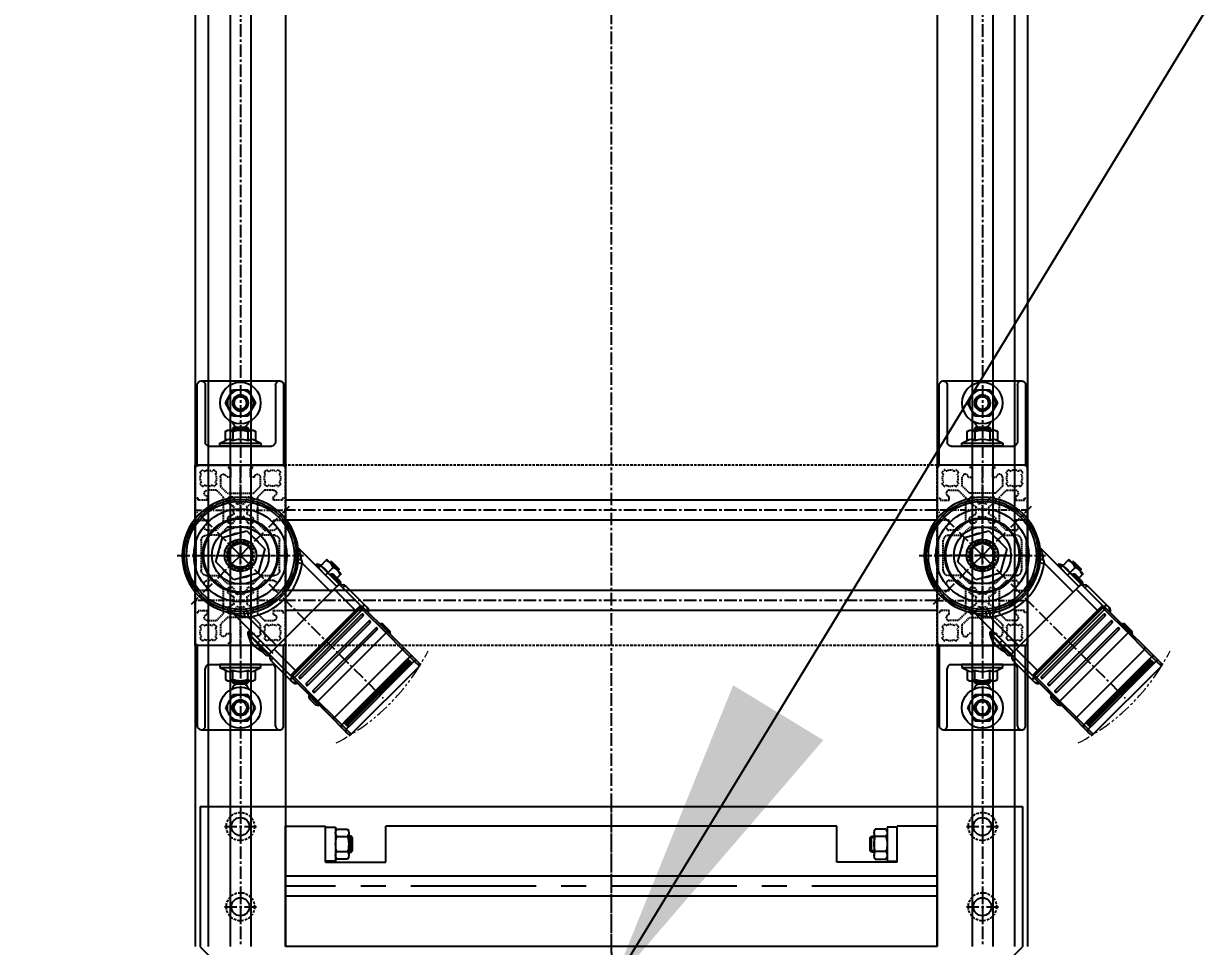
# Model space of a CAD drawing. Header units: inches. Extents: x 0 to 77285, y -118 to 40065.
# Drawn here: x 17106 to 17692, y 23933 to 24393 of the extents above; entities that cross this region are included whole.
import ezdxf

# ---------------------------------------------------------------- set-up
doc = ezdxf.new("R2010")
doc.units = ezdxf.units.IN
doc.header["$LTSCALE"] = 5
doc.header["$MEASUREMENT"] = 0
for name, pattern in [('CENTER', [2, 1.25, -0.25, 0.25, -0.25]), ('CENTERX2', [4, 2.5, -0.5, 0.5, -0.5]), ('HIDDEN', [0.375, 0.25, -0.125]), ('PHANTOM', [2.5, 1.25, -0.25, 0.25, -0.25, 0.25, -0.25])]:
    doc.linetypes.add(name, pattern=pattern)
for name, color, linetype in [('11', 1, 'CENTER'), ('22', 2, 'HIDDEN'), ('44', 4, 'Continuous'), ('77', 40, 'HIDDEN'), ('99', 181, 'Continuous'), ('A', 8, 'Continuous'), ('B', 123, 'Continuous'), ('G', 231, 'Continuous'), ('T', 3, 'Continuous'), ('Y', 60, 'Continuous')]:
    doc.layers.add(name, color=color, linetype=linetype)
doc.layers.add('33', color=3, linetype='PHANTOM', lineweight=9)
doc.styles.add('SCI', font='')
doc.styles.get('SCI').set_extended_font_data('Gulim')
doc.dimstyles.new('SCH', dxfattribs={"dimtxt": 2.5, "dimasz": 2, "dimexe": 1.25, "dimexo": 0.625, "dimtad": 1, "dimdec": 8, "dimtxsty": 'SCI', "dimcen": 2.5, "dimclrd": 4, "dimclre": 4, "dimclrt": 7, "dimadec": 8, "dimazin": 2, "dimtfac": 1, "dimtdec": 8, "dimtmove": 0, "dimatfit": 3, "dimfxl": 1, "dimarcsym": 0})

# ---------------------------------------------------------------- blocks, each defined once
blk = doc.blocks.new('A$C47db6cef')
at = {"ltscale": 0.506191}
for p, q in [((0, 43), (0, 28.5)), ((16.5, 45), (2, 45)), ((3.05, 40.53), (2.33, 41.26)), ((3.74, 42.67), (4.47, 41.95)), ((8.53, 41.95), (9.26, 42.67)), ((10.67, 41.26), (9.95, 40.53)), ((16.5, 43.5), (16.5, 45)), ((28.5, 45), (16.5, 45)), ((17.5, 43.5), (16.5, 43.5)), ((17.5, 39), (17.5, 43.5)), ((27.5, 43.5), (27.5, 39)), ((28.5, 43.5), (27.5, 43.5)), ((28.5, 45), (28.5, 43.5)), ((36.5, 45), (28.5, 45)), ((37, 44.5), (36.5, 45)), ((44.7, 44.5), (37, 44.5)), ((37.5, 42), (52.5, 42)), ((45, 44.2), (44.7, 44.5)), ((45.3, 44.5), (45, 44.2)), ((53, 44.5), (45.3, 44.5)), ((53.5, 45), (53, 44.5)), ((61.5, 45), (53.5, 45)), ((61.5, 43.5), (61.5, 45)), ((73.5, 45), (61.5, 45)), ((62.5, 43.5), (61.5, 43.5)), ((62.5, 39), (62.5, 43.5)), ((72.5, 43.5), (72.5, 39)), ((73.5, 43.5), (72.5, 43.5)), ((73.5, 45), (73.5, 43.5)), ((88, 45), (73.5, 45)), ((80.05, 40.53), (79.33, 41.26)), ((80.74, 42.67), (81.47, 41.95)), ((85.53, 41.95), (86.26, 42.67)), ((87.67, 41.26), (86.95, 40.53)), ((90, 28.5), (90, 43)), ((2.33, 35.74), (3.05, 36.47)), ((9.95, 36.47), (10.67, 35.74)), ((12.5, 34.5), (12.5, 39)), ((15.5, 39), (17.5, 39)), ((27.5, 39), (29.5, 39)), ((32.5, 39), (32.5, 34.5)), ((35, 33), (35, 39.5)), ((55, 39.5), (55, 33)), ((57.5, 34.5), (57.5, 39)), ((60.5, 39), (62.5, 39)), ((72.5, 39), (74.5, 39)), ((77.5, 39), (77.5, 34.5)), ((79.33, 35.74), (80.05, 36.47)), ((86.95, 36.47), (87.67, 35.74)), ((4.47, 35.05), (3.74, 34.33)), ((6, 32.5), (10.5, 32.5)), ((6, 27.5), (6, 29.5)), ((9.26, 34.33), (8.53, 35.05)), ((10.5, 32.5), (14, 29)), ((16, 31), (12.5, 34.5)), ((22.2, 31), (16, 31)), ((22.5, 30.7), (22.2, 31)), ((22.8, 31), (22.5, 30.7)), ((29, 31), (22.8, 31)), ((32.5, 34.5), (29, 31)), ((31, 29), (35, 33)), ((55, 33), (59, 29)), ((61, 31), (57.5, 34.5)), ((67.2, 31), (61, 31)), ((67.5, 30.7), (67.2, 31)), ((67.8, 31), (67.5, 30.7)), ((74, 31), (67.8, 31)), ((77.5, 34.5), (74, 31)), ((76, 29), (79.5, 32.5)), ((79.5, 32.5), (84, 32.5)), ((81.47, 35.05), (80.74, 34.33)), ((84, 29.5), (84, 27.5)), ((86.26, 34.33), (85.53, 35.05)), ((0, 28.5), (1.5, 28.5)), ((0, 28.5), (0, 16.5)), ((1.5, 28.5), (1.5, 27.5)), ((1.5, 27.5), (6, 27.5)), ((14, 29), (14, 22.8)), ((16, 26.25), (16, 28)), ((19.47, 24.25), (16, 26.25)), ((17, 29), (18.75, 29)), ((18.75, 29), (20.75, 25.53)), ((24.25, 25.53), (26.25, 29)), ((29, 26.25), (25.53, 24.25)), ((26.25, 29), (28, 29)), ((29, 28), (29, 26.25)), ((31, 16), (31, 29)), ((59, 29), (59, 16)), ((61, 26.25), (61, 28)), ((64.47, 24.25), (61, 26.25)), ((62, 29), (63.75, 29)), ((63.75, 29), (65.75, 25.53)), ((69.25, 25.53), (71.25, 29)), ((74, 26.25), (70.53, 24.25)), ((71.25, 29), (73, 29)), ((74, 28), (74, 26.25)), ((76, 22.8), (76, 29)), ((84, 27.5), (88.5, 27.5)), ((88.5, 28.5), (90, 28.5)), ((88.5, 27.5), (88.5, 28.5)), ((90, 16.5), (90, 28.5)), ((14, 22.8), (14.3, 22.5)), ((14.3, 22.5), (14, 22.2)), ((14, 22.2), (14, 16)), ((16, 18.75), (19.47, 20.75)), ((16, 17), (16, 18.75)), ((20.75, 19.47), (18.75, 16)), ((26.25, 16), (24.25, 19.47)), ((25.53, 20.75), (29, 18.75)), ((29, 18.75), (29, 17)), ((61, 18.75), (64.47, 20.75)), ((61, 17), (61, 18.75)), ((65.75, 19.47), (63.75, 16)), ((71.25, 16), (69.25, 19.47)), ((70.53, 20.75), (74, 18.75)), ((74, 18.75), (74, 17)), ((75.7, 22.5), (76, 22.8)), ((76, 22.2), (75.7, 22.5)), ((76, 16), (76, 22.2)), ((0, 16.5), (0, 2)), ((1.5, 16.5), (0, 16.5)), ((1.5, 17.5), (1.5, 16.5)), ((6, 17.5), (1.5, 17.5)), ((6, 15.5), (6, 17.5)), ((10.5, 12.5), (6, 12.5)), ((14, 16), (10.5, 12.5)), ((12.5, 10.5), (16, 14)), ((16, 14), (22.2, 14)), ((18.75, 16), (17, 16)), ((22.2, 14), (22.5, 14.3)), ((22.5, 14.3), (22.8, 14)), ((22.8, 14), (29, 14)), ((28, 16), (26.25, 16)), ((29, 14), (32.5, 10.5)), ((35, 12), (31, 16)), ((35, 5.5), (35, 12)), ((59, 16), (55, 12)), ((55, 12), (55, 5.5)), ((57.5, 10.5), (61, 14)), ((61, 14), (67.2, 14)), ((63.75, 16), (62, 16)), ((67.2, 14), (67.5, 14.3)), ((67.5, 14.3), (67.8, 14)), ((67.8, 14), (74, 14)), ((73, 16), (71.25, 16)), ((74, 14), (77.5, 10.5)), ((79.5, 12.5), (76, 16)), ((84, 12.5), (79.5, 12.5)), ((84, 17.5), (84, 15.5)), ((88.5, 17.5), (84, 17.5)), ((88.5, 16.5), (88.5, 17.5)), ((90, 16.5), (88.5, 16.5)), ((90, 2), (90, 16.5)), ((3.05, 8.53), (2.33, 9.26)), ((3.74, 10.67), (4.47, 9.95)), ((8.53, 9.95), (9.26, 10.67)), ((10.67, 9.26), (9.95, 8.53)), ((12.5, 6), (12.5, 10.5)), ((17.5, 6), (15.5, 6)), ((17.5, 1.5), (17.5, 6)), ((27.5, 6), (27.5, 1.5)), ((29.5, 6), (27.5, 6)), ((32.5, 10.5), (32.5, 6)), ((57.5, 6), (57.5, 10.5)), ((62.5, 6), (60.5, 6)), ((62.5, 1.5), (62.5, 6)), ((72.5, 6), (72.5, 1.5)), ((74.5, 6), (72.5, 6)), ((77.5, 10.5), (77.5, 6)), ((80.05, 8.53), (79.33, 9.26)), ((80.74, 10.67), (81.47, 9.95)), ((85.53, 9.95), (86.26, 10.67)), ((87.67, 9.26), (86.95, 8.53)), ((2, 0), (16.5, 0)), ((2.33, 3.74), (3.05, 4.47)), ((4.47, 3.05), (3.74, 2.33)), ((9.26, 2.33), (8.53, 3.05)), ((9.95, 4.47), (10.67, 3.74)), ((16.5, 1.5), (17.5, 1.5)), ((16.5, 0), (16.5, 1.5)), ((16.5, 0), (28.5, 0)), ((27.5, 1.5), (28.5, 1.5)), ((28.5, 1.5), (28.5, 0)), ((28.5, 0), (35.55, 0)), ((35.55, 0), (36.05, 0.5)), ((36.05, 0.5), (44.7, 0.5)), ((52.5, 3), (37.5, 3)), ((44.7, 0.5), (45, 0.8)), ((45, 0.8), (45.3, 0.5)), ((45.3, 0.5), (53.95, 0.5)), ((53.95, 0.5), (54.45, 0)), ((61.5, 1.5), (62.5, 1.5)), ((61.5, 0), (61.5, 1.5)), ((72.5, 1.5), (73.5, 1.5)), ((73.5, 1.5), (73.5, 0)), ((79.33, 3.74), (80.05, 4.47)), ((81.47, 3.05), (80.74, 2.33)), ((86.26, 2.33), (85.53, 3.05)), ((86.95, 4.47), (87.67, 3.74))]:
    blk.add_line(p, q, dxfattribs=at)
for p, q in [((54.45, 0), (61.5, 0)), ((61.5, 0), (73.5, 0)), ((73.5, 0), (88, 0))]:
    blk.add_line(p, q)
for centre, radius, start, end in [((2, 43), 2, 90, 180), ((6.5, 38.5), 5, 123.46304, 146.53696), ((6.5, 38.5), 4, 59.47751, 120.52249), ((6.5, 38.5), 5, 33.46304, 56.53696), ((37.5, 39.5), 2.5, 90, 180), ((52.5, 39.5), 2.5, 0, 90), ((83.5, 38.5), 5, 123.46304, 146.53696), ((83.5, 38.5), 4, 59.47751, 120.52249), ((83.5, 38.5), 5, 33.46304, 56.53696), ((88, 43), 2, 0, 90), ((6.5, 38.5), 5, 213.46304, 236.53696), ((6.5, 38.5), 4, 149.47751, 210.52249), ((6.5, 38.5), 5, 303.46304, 326.53696), ((6.5, 38.5), 4, 329.47751, 30.52249), ((14, 39), 1.5, 0, 180), ((31, 39), 1.5, 0, 180), ((59, 39), 1.5, 0, 180), ((76, 39), 1.5, 0, 180), ((83.5, 38.5), 5, 213.46304, 236.53696), ((83.5, 38.5), 4, 149.47751, 210.52249), ((83.5, 38.5), 5, 303.46304, 326.53696), ((83.5, 38.5), 4, 329.47751, 30.52249), ((6.5, 38.5), 4, 239.47751, 300.52249), ((6, 31), 1.5, 90, 270), ((83.5, 38.5), 4, 239.47751, 300.52249), ((84, 31), 1.5, 270, 90), ((17, 28), 1, 90, 180), ((22.5, 22.5), 3.5, 150, 210), ((22.5, 22.5), 3.5, 60, 120), ((22.5, 22.5), 3.5, 330, 30), ((28, 28), 1, 0, 90), ((62, 28), 1, 90, 180), ((67.5, 22.5), 3.5, 150, 210), ((67.5, 22.5), 3.5, 60, 120), ((67.5, 22.5), 3.5, 330, 30), ((73, 28), 1, 0, 90), ((22.5, 22.5), 3.5, 240, 300), ((67.5, 22.5), 3.5, 240, 300), ((6, 14), 1.5, 90, 270), ((17, 17), 1, 180, 270), ((28, 17), 1, 270, 0), ((62, 17), 1, 180, 270), ((73, 17), 1, 270, 0), ((84, 14), 1.5, 270, 90), ((6.5, 6.5), 5, 123.46304, 146.53696), ((6.5, 6.5), 4, 149.47751, 210.52249), ((6.5, 6.5), 4, 59.47751, 120.52249), ((6.5, 6.5), 5, 33.46304, 56.53696), ((6.5, 6.5), 4, 329.47751, 30.52249), ((14, 6), 1.5, 180, 0), ((31, 6), 1.5, 180, 0), ((59, 6), 1.5, 180, 0), ((76, 6), 1.5, 180, 0), ((83.5, 6.5), 5, 123.46304, 146.53696), ((83.5, 6.5), 4, 149.47751, 210.52249), ((83.5, 6.5), 4, 59.47751, 120.52249), ((83.5, 6.5), 5, 33.46304, 56.53696), ((83.5, 6.5), 4, 329.47751, 30.52249), ((2, 2), 2, 180, 270), ((6.5, 6.5), 5, 213.46304, 236.53696), ((6.5, 6.5), 4, 239.47751, 300.52249), ((6.5, 6.5), 5, 303.46304, 326.53696), ((37.5, 5.5), 2.5, 180, 270), ((52.5, 5.5), 2.5, 270, 0), ((83.5, 6.5), 5, 213.46304, 236.53696), ((83.5, 6.5), 4, 239.47751, 300.52249), ((83.5, 6.5), 5, 303.46304, 326.53696), ((88, 2), 2, 270, 0)]:
    blk.add_arc(centre, radius, start, end, dxfattribs=at)
at = {"layer": '11', "ltscale": 0.506191}
for p, q in [((22.5, 45), (22.5, 0)), ((67.5, 0), (67.5, 45)), ((90, 22.5), (0, 22.5))]:
    blk.add_line(p, q, dxfattribs=at)
at = {"layer": '11'}
blk.add_line((45, 45), (45, 0), dxfattribs=at)
at = {"layer": 'A', "ltscale": 0.506191}
for p, q in [((0, 45), (0, 43)), ((2, 45), (0, 45)), ((53.5, 45), (36.5, 45)), ((90, 45), (88, 45)), ((90, 43), (90, 45)), ((0, 2), (0, 0)), ((0, 0), (2, 0)), ((35.55, 0), (54.45, 0)), ((90, 0), (90, 2))]:
    blk.add_line(p, q, dxfattribs=at)
at = {"layer": 'A'}
blk.add_line((88, 0), (90, 0), dxfattribs=at)
blk = doc.blocks.new('A$C632A6005')
for p, q in [((-21.5, 0), (-21.5, -40)), ((21.5, 0), (-21.5, 0)), ((21.5, -40.1), (21.5, 0)), ((-17.5, -40), (-17.5, -11.5)), ((-15.5, -9.5), (15.5, -9.5)), ((10.25, -9.5), (-10.25, -9.5)), ((-10.25, -9.5), (-10.25, -11)), ((-10.25, -11), (10.25, -11)), ((-10.25, -11), (-7.51, -12.3)), ((7.51, -12.3), (10.25, -11)), ((10.25, -11), (10.25, -9.5)), ((17.5, -40), (17.5, -11.5)), ((-7.51, -12.3), (-7.51, -16.89)), ((-7.51, -16.89), (-6.44, -17.5)), ((-6.44, -17.5), (6.45, -17.5)), ((-4, -18.2), (-4, -17.5)), ((-3.75, -16.86), (-3.75, -12.3)), ((3.76, -16.86), (3.76, -12.3)), ((4, -18.2), (4, -17.5)), ((6.45, -17.5), (7.51, -16.89)), ((7.51, -16.89), (7.51, -12.3)), ((-4, -18.2), (4, -18.2)), ((-3.2, -19), (-4, -18.2)), ((-3.2, -19), (3.2, -19)), ((3.2, -19), (4, -18.2)), ((-3.75, -24.5), (-7.5, -31)), ((3.75, -24.5), (-3.75, -24.5)), ((7.51, -31), (3.75, -24.5)), ((-7.5, -31), (-3.75, -37.5)), ((3.75, -37.5), (7.51, -31)), ((-3.75, -37.5), (3.75, -37.5)), ((-19.5, -42), (19.6, -42))]:
    blk.add_line(p, q)
for radius in [10.25, 6.5, 4, 3.2]:
    blk.add_circle((0, -31), radius)
for centre, radius, start, end in [((-15.5, -11.5), 2, 89.99999, 180.00003), ((15.5, -11.5), 2, 0.00001, 89.99999), ((-5.63, -9.89), 3.06, 232.12112, 307.87888), ((-5.63, -14.44), 3.06, 232.12112, 307.87888), ((0, -1.68), 11.26, 250.52878, 289.47122), ((0, -6.24), 11.26, 250.52878, 289.47122), ((5.63, -9.89), 3.06, 232.12112, 307.87888), ((5.63, -14.44), 3.06, 232.12112, 307.87888), ((0, -22.5), 4.1, 121.38856, 166.72724), ((0, -22.5), 4.1, 13.27276, 58.61144), ((-19.5, -40), 2, 180.00003, 270.00001), ((-19.5, -40), 2, 270.00001, 0.00002), ((19.5, -40), 2, 180.00003, 270.00001), ((19.6, -40.1), 1.9, 270.00001, 0.00002)]:
    blk.add_arc(centre, radius, start, end)
blk = doc.blocks.new('A$Cf526916b')
for p, q in [((-22.5, -90), (-22.5, 0)), ((-22.5, -90), (-22.5, 0)), ((347.5, 0), (22.5, 0)), ((22.5, 0), (22.5, -90)), ((347.5, 0), (347.5, -90)), ((392.5, -90), (392.5, 0)), ((347.5, -90), (22.5, -90))]:
    blk.add_line(p, q)
at = {"layer": '11'}
for p, q in [((347.5, -22.5), (22.5, -22.5)), ((-31.5, -45), (31.5, -45)), ((338.5, -45), (401.5, -45)), ((347.5, -67.5), (22.5, -67.5))]:
    blk.add_line(p, q, dxfattribs=at)
at = {"layer": '22'}
for centre in [(0, -45), (370, -45)]:
    blk.add_circle(centre, 6.92, dxfattribs=at)
at = {"layer": '44'}
for centre in [(0, -45), (370, -45)]:
    blk.add_circle(centre, 29, dxfattribs=at)
at = {"layer": 'A'}
for p, q in [((347.5, -17.5), (22.5, -17.5)), ((347.5, -27.5), (22.5, -27.5)), ((347.5, -62.5), (22.5, -62.5)), ((347.5, -72.5), (22.5, -72.5))]:
    blk.add_line(p, q, dxfattribs=at)
at = {"layer": 'T'}
for centre in [(0, -45), (370, -45)]:
    blk.add_arc(centre, 8, 195, 105, dxfattribs=at)
at = {"rotation": 90}
blk.add_blockref('A$C47db6cef', (22.5, -90), dxfattribs=at)
at = {"xscale": -1, "rotation": 270}
blk.add_blockref('A$C47db6cef', (347.5, -90), dxfattribs=at)
at = {"layer": '44', "xscale": -1, "rotation": 180}
for p in [(0, 0), (370, 0)]:
    blk.add_blockref('A$C632A6005', p, dxfattribs=at)
at = {"layer": '44'}
for p in [(0, -90), (370, -90)]:
    blk.add_blockref('A$C632A6005', p, dxfattribs=at)
blk = doc.blocks.new('A$Ccec5035d')
for p, q in [((0, 0), (0, -60)), ((325, 0), (0, 0)), ((325, 0), (325, -60)), ((20, -42), (20, -60)), ((20, -42), (50, -42)), ((20, -42), (20, -60)), ((20, -42.5), (20, -59.5)), ((25, -42.5), (20, -42.5)), ((25, -42.5), (20, -42.5)), ((25, -59.5), (25, -42.5)), ((25, -59.5), (25, -42.5)), ((25, -56.63), (25, -45.37)), ((25, -56.63), (25, -45.37)), ((30.92, -43.49), (25.58, -43.49)), ((30.92, -43.49), (25.58, -43.49)), ((31.5, -56.63), (31.5, -45.37)), ((31.5, -56.63), (31.5, -45.37)), ((50, -42), (50, -60)), ((275, -42), (275, -60)), ((305, -42), (275, -42)), ((293.5, -56.63), (293.5, -45.37)), ((293.5, -56.63), (293.5, -45.37)), ((294.08, -43.49), (299.42, -43.49)), ((294.08, -43.49), (299.42, -43.49)), ((300, -59.5), (300, -42.5)), ((300, -42.5), (305, -42.5)), ((300, -59.5), (300, -42.5)), ((300, -42.5), (305, -42.5)), ((300, -56.63), (300, -45.37)), ((300, -56.63), (300, -45.37)), ((305, -42), (305, -60)), ((305, -42), (305, -60)), ((305, -42.5), (305, -59.5)), ((25.58, -47.25), (30.92, -47.25)), ((25.58, -47.25), (30.92, -47.25)), ((31.5, -47), (32.72, -47)), ((31.5, -47), (32.72, -47)), ((31.5, -47.68), (33.4, -47.68)), ((31.5, -47.68), (33.4, -47.68)), ((32.72, -47), (32.72, -55)), ((32.72, -47), (33.4, -47.68)), ((32.72, -47), (32.72, -55)), ((32.72, -47), (33.4, -47.68)), ((33.4, -47.68), (33.4, -54.32)), ((33.4, -47.68), (33.4, -54.32)), ((292.28, -47), (291.6, -47.68)), ((292.28, -47), (291.6, -47.68)), ((291.6, -47.68), (291.6, -54.32)), ((293.5, -47.68), (291.6, -47.68)), ((291.6, -47.68), (291.6, -54.32)), ((293.5, -47.68), (291.6, -47.68)), ((292.28, -47), (292.28, -55)), ((293.5, -47), (292.28, -47)), ((292.28, -47), (292.28, -55)), ((293.5, -47), (292.28, -47)), ((299.42, -47.25), (294.08, -47.25)), ((299.42, -47.25), (294.08, -47.25)), ((25.58, -54.75), (30.92, -54.75)), ((25.58, -54.75), (30.92, -54.75)), ((25.58, -58.51), (30.92, -58.51)), ((25.58, -58.51), (30.92, -58.51)), ((31.5, -54.32), (33.4, -54.32)), ((31.5, -54.32), (33.4, -54.32)), ((32.72, -55), (31.5, -55)), ((32.72, -55), (31.5, -55)), ((33.4, -54.32), (32.72, -55)), ((33.4, -54.32), (32.72, -55)), ((291.6, -54.32), (292.28, -55)), ((293.5, -54.32), (291.6, -54.32)), ((291.6, -54.32), (292.28, -55)), ((293.5, -54.32), (291.6, -54.32)), ((292.28, -55), (293.5, -55)), ((292.28, -55), (293.5, -55)), ((299.42, -54.75), (294.08, -54.75)), ((299.42, -54.75), (294.08, -54.75)), ((299.42, -58.51), (294.08, -58.51)), ((299.42, -58.51), (294.08, -58.51)), ((0, -60), (20, -60)), ((20, -59.5), (25, -59.5)), ((20, -59.5), (25, -59.5)), ((275, -60), (50, -60)), ((305, -59.5), (300, -59.5)), ((305, -59.5), (300, -59.5)), ((325, -60), (305, -60))]:
    blk.add_line(p, q)
at = {"color": 252}
for p, q in [((325, -25), (0, -25)), ((325, -35), (0, -35))]:
    blk.add_line(p, q, dxfattribs=at)
for centre, radius, start, end in [((28.32, -45.37), 3.32, 145.61575, 214.38425), ((28.32, -45.37), 3.32, 145.61575, 214.38425), ((28.18, -45.37), 3.32, 325.61575, 34.38425), ((28.18, -45.37), 3.32, 325.61575, 34.38425), ((296.82, -45.37), 3.32, 145.61575, 214.38425), ((296.82, -45.37), 3.32, 145.61575, 214.38425), ((296.68, -45.37), 3.32, 325.61575, 34.38425), ((296.68, -45.37), 3.32, 325.61575, 34.38425), ((37.42, -51), 12.42, 162.41205, 197.58795), ((37.42, -51), 12.42, 162.41205, 197.58795), ((19.08, -51), 12.42, 342.41205, 17.58795), ((19.08, -51), 12.42, 342.41205, 17.58795), ((305.92, -51), 12.42, 162.41205, 197.58795), ((305.92, -51), 12.42, 162.41205, 197.58795), ((287.58, -51), 12.42, 342.41205, 17.58795), ((287.58, -51), 12.42, 342.41205, 17.58795), ((28.32, -56.63), 3.32, 145.61575, 214.38425), ((28.32, -56.63), 3.32, 145.61575, 214.38425), ((28.18, -56.63), 3.32, 325.61575, 34.38425), ((28.18, -56.63), 3.32, 325.61575, 34.38425), ((296.82, -56.63), 3.32, 145.61575, 214.38425), ((296.82, -56.63), 3.32, 145.61575, 214.38425), ((296.68, -56.63), 3.32, 325.61575, 34.38425), ((296.68, -56.63), 3.32, 325.61575, 34.38425)]:
    blk.add_arc(centre, radius, start, end)
at = {"layer": '11', "linetype": 'CENTERX2', "ltscale": 5}
blk.add_line((325, -30), (0, -30), dxfattribs=at)
blk = doc.blocks.new('A$C55B21E72')
for p, q in [((34.5, 30), (34, 29.5)), ((40, 29.5), (34, 29.5)), ((34, 29), (34, 29.5)), ((34.5, 30), (39.5, 30)), ((39.5, 30), (40, 29.5)), ((40, 29), (40, 29.5)), ((30, 23.81), (32, 23.81)), ((30, 23.81), (30, 23.3)), ((32, 25), (30.17, 24.08)), ((30.17, 24.08), (32, 24.08)), ((34.5, 29), (32, 29)), ((32, 29), (32, 28.36)), ((32, 24.7), (32, 28.36)), ((32, 23.1), (32, 24.7)), ((37, 24.7), (32, 24.7)), ((39.5, 29), (34.5, 29)), ((37, 24.7), (37, 28.36)), ((37, 23.1), (37, 24.7)), ((37, 24.7), (45, 24.7)), ((38.5, 25.27), (45.5, 25.27)), ((38.5, 25.27), (38.5, 24.7)), ((39.21, 25.85), (41.98, 25.85)), ((42, 29), (39.5, 29)), ((44.23, 26.02), (39.77, 26.02)), ((41.98, 25.85), (44.79, 25.85)), ((42, 29), (42, 28.36)), ((42, 26.02), (42, 28.36)), ((44.2, 24.7), (60.46, 24.7)), ((45, 23.1), (45, 24.7)), ((45, 24.7), (46.2, 24.7)), ((45, 24.32), (45, 21.1)), ((45.5, 25.27), (45.5, 24.7)), ((48.26, 26.3), (47.76, 26.3)), ((48.26, 26.3), (61.73, 26.3)), ((60, 21.1), (60, 24.46)), ((60.46, 24.7), (60.84, 24.7)), ((60.57, 24), (60.55, 24)), ((60.55, -24), (60.55, 24)), ((60.57, -24), (60.57, 24)), ((60.57, 24), (60.92, 24)), ((60.92, -24), (60.92, 24)), ((62.08, 24), (60.92, 24)), ((61.91, 25), (61.55, 25)), ((62.93, 26.3), (61.73, 26.3)), ((78.39, 25), (61.91, 25)), ((62.08, 24), (62.08, -24)), ((62.08, 24), (78.72, 24)), ((62.93, 26.3), (63.37, 26.3)), ((63.47, 26.3), (63.37, 26.3)), ((73.5, 25.27), (80.5, 25.27)), ((73.5, 25.27), (73.5, 25)), ((74.21, 25.85), (76.98, 25.85)), ((79.23, 26.02), (74.77, 26.02)), ((76.98, 25.85), (79.79, 25.85)), ((89.85, 25), (78.39, 25)), ((78.72, -24), (78.72, 24)), ((78.72, 24), (90.32, 24)), ((80.5, 25.27), (80.5, 25)), ((96.4, 25), (89.85, 25)), ((90.32, -24), (90.32, 24)), ((90.32, 24), (95.57, 24)), ((95.57, 24), (98.55, 24)), ((95.57, 22.3), (95.57, 24)), ((99.38, 25), (96.4, 25)), ((98.55, 22.34), (98.55, 24)), ((102.21, 24), (98.55, 24)), ((99.38, 25), (101.21, 25)), ((102.21, -24), (102.21, 24)), ((44.75, 23), (17.75, 23)), ((22.12, 17.16), (24.49, 19)), ((23.12, 19.96), (24.5, 19.01)), ((24.49, 19), (45, 19)), ((30, 23.3), (32, 23.3)), ((32, 23.1), (37, 23.1)), ((36, 23), (36, 23.1)), ((45, 23.1), (37, 23.1)), ((39.5, 23.1), (39.5, 23)), ((44.5, 23.1), (44.5, 23)), ((45, 21.1), (45, -21.1)), ((60, 21.1), (45, 21.1)), ((45, 19), (45, -19)), ((60, 21.1), (60, -21.1)), ((60, 20.5), (60.55, 20.5)), ((60.55, 23.1), (60.46, 23.1)), ((63.56, -22), (63.56, 22)), ((64.55, 22), (63.56, 22)), ((64.55, -22), (64.55, 22)), ((68.48, -22), (68.48, 22)), ((69.47, 22), (68.48, 22)), ((69.47, -22), (69.47, 22)), ((73.4, -22), (73.4, 22)), ((74.39, 22), (73.4, 22)), ((74.39, -22), (74.39, 22)), ((95.43, -22), (95.43, 22)), ((95.43, 22), (95.63, 22)), ((95.63, 22), (95.63, -22)), ((96.4, 22), (95.63, 22)), ((96.4, 22), (96.4, -22)), ((96.53, -22), (96.53, 22)), ((96.53, 22), (96.74, 22)), ((96.74, 22), (96.74, -22)), ((97.51, 22), (96.74, 22)), ((97.51, 22), (97.51, -22)), ((97.64, -22), (97.64, 22.01)), ((97.64, 22.01), (97.85, 22.01)), ((98.62, 22.01), (97.85, 22.01)), ((97.85, -22), (97.85, 22.01)), ((98.33, 22.5), (98.32, 22.5)), ((98.33, 22.5), (98.34, 22.5)), ((98.62, 22.01), (98.62, -22)), ((-24.26, 14.04), (-24.23, 14.04)), ((60, 14.04), (60.55, 14.04)), ((-12.64, 0), (-6.32, 10.95)), ((-6.32, 10.95), (6.32, 10.95)), ((6.32, 10.95), (12.64, 0)), ((-6.32, -10.95), (-12.64, 0)), ((12.64, 0), (6.32, -10.95)), ((6.32, -10.95), (-6.32, -10.95)), ((-24.26, -14.04), (-24.23, -14.04)), ((22.12, -17.16), (24.49, -19)), ((60, -14.04), (60.55, -14.04)), ((17.75, -23), (44.75, -23)), ((23.12, -19.96), (24.5, -19.01)), ((45, -19), (24.49, -19)), ((32, -23.1), (32, -24.7)), ((32, -23.1), (37, -23.1)), ((36, -23), (36, -23.1)), ((37, -23.1), (37, -24.7)), ((45, -23.1), (37, -23.1)), ((39.5, -23), (39.5, -23.1)), ((44.5, -23), (44.5, -23.1)), ((45, -24.32), (45, -21.1)), ((60, -21.1), (45, -21.1)), ((45, -23.1), (45, -24.7)), ((46.2, -23.1), (45, -23.1)), ((60.55, -20.5), (60, -20.5)), ((60, -21.1), (60, -24.46)), ((60.55, -23.1), (60.46, -23.1)), ((63.56, -22), (64.55, -22)), ((68.48, -22), (69.47, -22)), ((73.4, -22), (74.39, -22)), ((95.63, -22), (95.43, -22)), ((95.57, -24), (95.57, -22.3)), ((95.63, -22), (96.4, -22)), ((96.74, -22), (96.53, -22)), ((96.74, -22), (97.51, -22)), ((97.85, -22), (97.64, -22)), ((97.85, -22), (98.62, -22)), ((98.55, -24), (98.55, -22.33)), ((32, -23.5), (29.7, -23.5)), ((29.7, -24.12), (29.7, -23.5)), ((32, -24.12), (29.7, -24.12)), ((38.5, -24.96), (30.15, -24.96)), ((37, -24.7), (32, -24.7)), ((37, -24.7), (45, -24.7)), ((38.5, -24.7), (38.5, -25.27)), ((38.5, -25.27), (45.5, -25.27)), ((39.78, -26.18), (44.22, -26.18)), ((40, -26.23), (44, -26.23)), ((44.2, -24.7), (60.46, -24.7)), ((45, -24.7), (46.2, -24.7)), ((45.5, -24.7), (45.5, -25.27)), ((48.26, -26.3), (47.76, -26.3)), ((48.26, -26.3), (61.73, -26.3)), ((60.46, -24.7), (60.84, -24.7)), ((60.55, -24), (60.57, -24)), ((60.92, -24), (60.57, -24)), ((60.92, -24), (62.08, -24)), ((61.55, -25), (61.91, -25)), ((62.93, -26.3), (61.73, -26.3)), ((61.91, -25), (78.39, -25)), ((78.72, -24), (62.08, -24)), ((62.93, -26.3), (63.37, -26.3)), ((63.47, -26.3), (63.37, -26.3)), ((73.5, -25), (73.5, -25.27)), ((73.5, -25.27), (80.5, -25.27)), ((74.78, -26.18), (79.22, -26.18)), ((75, -26.23), (79, -26.23)), ((78.39, -25), (89.85, -25)), ((90.32, -24), (78.72, -24)), ((80.5, -25), (80.5, -25.27)), ((89.85, -25), (96.4, -25)), ((95.57, -24), (90.32, -24)), ((98.55, -24), (95.57, -24)), ((96.4, -25), (99.38, -25)), ((98.55, -24), (102.21, -24)), ((101.21, -25), (99.38, -25))]:
    blk.add_line(p, q)
for radius in [28, 26.93, 23.19, 18.7, 18.3, 14.25, 7.94, 5.94]:
    blk.add_circle((0, 0), radius)
for centre, radius, start, end in [((30.3, 23.81), 0.3, 116.56505, 180), ((42, 21.7), 5, 123.9242, 134.427), ((39.77, 25.02), 1, 90, 123.9242), ((44.23, 25.02), 1, 56.0758, 90), ((42, 21.7), 5, 45.573, 56.0758), ((47.76, 24.7), 1.6, 90, 180), ((61.55, 24), 1, 90, 180), ((63.47, 24.7), 1.6, 10.80692, 90), ((77, 21.7), 5, 123.9242, 134.427), ((74.77, 25.02), 1, 90, 123.9242), ((79.23, 25.02), 1, 56.0758, 90), ((77, 21.7), 5, 45.573, 56.0758), ((101.21, 24), 1, 360, 90), ((12.43, 7.42), 16.46, 49.56375, 71.16674), ((0, 0), 31, 322.19623, 37.80377), ((30.3, 23.3), 0.3, 180, 270), ((64.05, 22), 0.5, 360, 90), ((68.97, 22), 0.5, 360, 90), ((73.89, 22), 0.5, 360, 90), ((95.85, 21.99), 0.421, 131.72356, 178.66351), ((97.87, 22.02), 0.747, 359.54074, 25.46645), ((4.5, 0), 32, 153.98563, 154.64151), ((-21.11, 12.5), 3.5, 140.65091, 153.98563), ((58.9, 14), 1.75, 19.46447, 51.06791), ((58.89, 14), 1.75, 18.04127, 50.47738), ((58.89, 14), 1.75, 309.52262, 341.95873), ((58.9, 14), 1.75, 308.93209, 340.53553), ((0, 0), 11.07, 141.45529, 158.54471), ((0, 0), 6.54, 90, 360), ((0, 0), 11.07, 81.45529, 98.54471), ((0, 0), 11.07, 21.45529, 38.54471), ((0, 0), 11.07, 201.45529, 218.54471), ((0, 0), 11.07, 321.45529, 338.54471), ((0, 0), 11.07, 261.45529, 278.54471), ((4.5, 0), 32, 205.35849, 206.01437), ((-21.11, -12.5), 3.5, 206.01437, 219.34909), ((58.9, -14), 1.75, 19.46447, 51.06791), ((58.89, -14), 1.75, 18.04127, 50.47738), ((58.89, -14), 1.75, 309.52262, 341.95873), ((58.9, -14), 1.75, 308.93209, 340.53553), ((12.43, -7.42), 16.46, 288.83326, 310.43625), ((30.2, -23.5), 0.5, 90, 180), ((64.05, -22), 0.5, 270, 360), ((68.97, -22), 0.5, 270, 360), ((73.89, -22), 0.5, 270, 360), ((95.85, -21.99), 0.421, 181.33649, 228.27644), ((97.85, -22), 0.77, 334.92629, 0.34513), ((30.7, -24.12), 1, 180, 236.782), ((37, -14.5), 12.5, 236.782, 290.20045), ((42, -21.7), 5, 225.573, 243.6122), ((40, -25.73), 0.5, 243.6122, 270), ((44, -25.73), 0.5, 270, 296.3878), ((42, -21.7), 5, 296.3878, 314.427), ((47.76, -24.7), 1.6, 180, 270), ((61.55, -24), 1, 180, 270), ((63.47, -24.7), 1.6, 270, 349.19308), ((77, -21.7), 5, 225.573, 243.6122), ((75, -25.73), 0.5, 243.6122, 270), ((79, -25.73), 0.5, 270, 296.3878), ((77, -21.7), 5, 296.3878, 314.427), ((101.21, -24), 1, 270, 360)]:
    blk.add_arc(centre, radius, start, end)
for centre, major_axis, ratio, start_param, end_param in [((39.77, 25.02), (0, 1), 1, 0, 0.592089), ((48.26, 24.7), (0, 1.6), 0.440575, 0, 1.570796), ((61.55, 24), (0, 1), 0.984109, 0, 1.570796), ((61.91, 24), (0, -1), 0.984109, 3.141593, 4.712389), ((61.73, 24.7), (0, 1.6), 0.440575, 0, 1.475123), ((61.91, 24), (0, 1), 0.177565, 4.712389, 6.283185), ((62.93, 24.7), (0, 1.6), 0.897716, 4.901005, 6.283185), ((63.37, 24.7), (0, -1.6), 0.897716, 1.759413, 3.141593), ((74.77, 25.02), (0, 1), 1, 0, 0.592089), ((78.39, 24), (0, 1), 0.336786, 4.712389, 6.283185), ((89.85, 24), (0, -1), 0.478825, 1.570796, 3.141593), ((96.4, 24), (0, -1), 0.832837, 3.141593, 4.712389), ((99.38, 24), (0, -1), 0.832837, 3.141593, 4.712389), ((64.05, 22), (0, -0.5), 0.984109, 3.141593, 4.712389), ((68.97, 22), (0, -0.5), 0.984109, 3.141593, 4.712389), ((73.89, 22), (0, -0.5), 0.984109, 3.141593, 4.712389), ((96.12, 22), (-0.697, 0), 0.716941, 4.712389, 5.629222), ((96.12, 22), (0, 0.5), 0.984109, 0, 1.570796), ((96.12, 22), (0, 0.5), 0.553518, 4.712389, 6.283185), ((97.23, 22), (-0.697, 0), 0.716941, 4.712389, 6.283185), ((97.23, 22), (0, 0.5), 0.984109, 0, 1.570796), ((97.23, 22), (0, 0.5), 0.553518, 4.712389, 6.283185), ((98.32, 22.01), (-0.683, 0), 0.716941, 4.712389, 6.283185), ((98.33, 22.01), (0, 0.49), 0.984109, 0, 1.570796), ((98.34, 22.01), (0, 0.49), 0.553518, 5.44332, 6.283185), ((64.05, -22), (0, -0.5), 0.984109, 4.712389, 6.283185), ((68.97, -22), (0, -0.5), 0.984109, 4.712389, 6.283185), ((73.89, -22), (0, -0.5), 0.984109, 4.712389, 6.283185), ((96.12, -22), (-0.697, 0), 0.716941, 0.653963, 1.570796), ((96.12, -22), (0, 0.5), 0.984109, 1.570796, 3.141593), ((96.12, -22), (0, 0.5), 0.553518, 3.141593, 4.712389), ((97.23, -22), (-0.697, 0), 0.716941, 0, 1.570796), ((97.23, -22), (0, 0.5), 0.984109, 1.570796, 3.141593), ((97.23, -22), (0, 0.5), 0.553518, 3.141593, 4.712389), ((98.34, -22), (-0.697, 0), 0.716941, 0, 1.570796), ((98.34, -22), (0, 0.5), 0.984109, 1.570796, 3.141593), ((98.34, -22), (0, 0.5), 0.553518, 3.141593, 3.989144), ((48.26, -24.7), (0, -1.6), 0.440575, 4.712389, 6.283185), ((61.55, -24), (0, 1), 0.984109, 1.570796, 3.141593), ((61.91, -24), (0, -1), 0.984109, 4.712389, 6.283185), ((61.73, -24.7), (0, -1.6), 0.440575, 4.808063, 6.283185), ((61.91, -24), (0, 1), 0.177565, 3.141593, 4.712389), ((62.93, -24.7), (0, -1.6), 0.897716, 0, 1.38218), ((63.37, -24.7), (0, 1.6), 0.897716, 3.141593, 4.523773), ((78.39, -24), (0, -1), 0.336786, 0, 1.570796), ((89.85, -24), (0, -1), 0.478825, 0, 1.570796), ((96.4, -24), (0, -1), 0.832837, 4.712389, 6.283185), ((99.38, -24), (0, 1), 0.832837, 1.570796, 3.141593)]:
    blk.add_ellipse(centre, major_axis=major_axis, ratio=ratio, start_param=start_param, end_param=end_param)
for points, weights, degree in [([(17.75, 23), (16.64, 23), (15.57, 23.3), (14.62, 23.88)], [1, 0.975022206762, 0.975022206762, 1], 3), ([(34.5, 29), (33.34, 29), (32, 28.36)], [1, 1.04722526483, 1.01794261965], 2), ([(32.32, 24.7), (33.47, 25), (34.5, 25)], [1.04268419234, 1.05130644623, 1], 2), ([(37, 28.36), (35.66, 29), (34.5, 29)], [1.01794261965, 1.04722526483, 1], 2), ([(34.5, 25), (35.53, 25), (36.68, 24.7)], [1, 1.05130644623, 1.04268419234], 2), ([(39.5, 29), (38.34, 29), (37, 28.36)], [1, 1.04722526483, 1.01794261965], 2), ([(37.32, 24.7), (37.93, 24.86), (38.5, 24.93)], [1.04268419234, 1.04728359801, 1.03483016525], 2), ([(42, 28.36), (40.66, 29), (39.5, 29)], [1.01794261965, 1.04722526483, 1], 2), ([(23.11, 19.95), (21.95, 18.97), (21.06, 18.46), (20.87, 18.66)], [1, 0.840653199569, 0.840653199569, 1], 3), ([(14.62, -23.88), (15.57, -23.3), (16.64, -23), (17.75, -23)], [1, 0.975022206762, 0.975022206762, 1], 3), ([(23.11, -19.95), (21.95, -18.97), (21.06, -18.46), (20.87, -18.66)], [1, 0.84065319957, 0.84065319957, 1], 3)]:
    blk.add_rational_spline(points, weights, degree=degree)
for points, knots in [([(45, 24.32), (45, 24.34), (45, 24.35), (44.99, 24.41), (44.98, 24.46), (44.93, 24.55), (44.89, 24.58), (44.78, 24.64), (44.72, 24.66), (44.57, 24.68), (44.49, 24.69), (44.34, 24.7), (44.27, 24.7), (44.2, 24.7)], [4.078427, 4.078427, 4.078427, 4.078427, 4.16057, 4.16057, 4.538389, 4.538389, 4.916208, 4.916208, 5.294027, 5.294027, 5.671846, 5.671846, 5.924465, 5.924465, 5.924465, 5.924465]), ([(60.46, 24.7), (60.42, 24.7), (60.37, 24.7), (60.26, 24.69), (60.19, 24.68), (60.1, 24.64), (60.06, 24.62), (60.01, 24.55), (60, 24.51), (60, 24.46)], [1.688361, 1.688361, 1.688361, 1.688361, 1.905558, 1.905558, 2.287149, 2.287149, 2.668741, 2.668741, 3.050332, 3.050332, 3.050332, 3.050332]), ([(44.2, 23.1), (44.26, 23.1), (44.31, 23.1), (44.48, 23.09), (44.59, 23.07), (44.75, 23), (44.82, 22.96), (44.92, 22.82), (44.95, 22.74), (44.97, 22.64), (44.98, 22.63), (44.98, 22.62)], [1.258223, 1.258223, 1.258223, 1.258223, 1.461949, 1.461949, 1.949265, 1.949265, 2.385104, 2.385104, 2.820942, 2.820942, 2.863826, 2.863826, 2.863826, 2.863826]), ([(60, 22.64), (60, 22.68), (60, 22.71), (60.02, 22.84), (60.04, 22.92), (60.13, 23.03), (60.2, 23.06), (60.33, 23.09), (60.39, 23.1), (60.46, 23.1)], [16.400421, 16.400421, 16.400421, 16.400421, 16.586762, 16.586762, 17.056183, 17.056183, 17.525605, 17.525605, 17.848828, 17.848828, 17.848828, 17.848828]), ([(44.2, -23.1), (44.26, -23.1), (44.31, -23.1), (44.48, -23.09), (44.59, -23.07), (44.75, -23), (44.82, -22.96), (44.92, -22.82), (44.95, -22.74), (44.97, -22.64), (44.98, -22.63), (44.98, -22.62)], [1.258223, 1.258223, 1.258223, 1.258223, 1.461949, 1.461949, 1.949265, 1.949265, 2.385104, 2.385104, 2.820942, 2.820942, 2.863826, 2.863826, 2.863826, 2.863826]), ([(60, -22.64), (60, -22.68), (60, -22.71), (60.02, -22.84), (60.04, -22.92), (60.13, -23.03), (60.2, -23.06), (60.33, -23.09), (60.39, -23.1), (60.46, -23.1)], [16.400421, 16.400421, 16.400421, 16.400421, 16.586762, 16.586762, 17.056183, 17.056183, 17.525605, 17.525605, 17.848828, 17.848828, 17.848828, 17.848828]), ([(45, -24.32), (45, -24.34), (45, -24.35), (44.99, -24.41), (44.98, -24.46), (44.93, -24.55), (44.89, -24.58), (44.78, -24.64), (44.72, -24.66), (44.57, -24.68), (44.49, -24.69), (44.34, -24.7), (44.27, -24.7), (44.2, -24.7)], [4.078427, 4.078427, 4.078427, 4.078427, 4.16057, 4.16057, 4.538389, 4.538389, 4.916208, 4.916208, 5.294027, 5.294027, 5.671846, 5.671846, 5.924465, 5.924465, 5.924465, 5.924465]), ([(60.46, -24.7), (60.42, -24.7), (60.37, -24.7), (60.26, -24.69), (60.19, -24.68), (60.1, -24.64), (60.06, -24.62), (60.01, -24.55), (60, -24.51), (60, -24.46)], [1.688361, 1.688361, 1.688361, 1.688361, 1.905558, 1.905558, 2.287149, 2.287149, 2.668741, 2.668741, 3.050332, 3.050332, 3.050332, 3.050332])]:
    blk.add_open_spline(points, degree=3, knots=knots)
at = {"layer": '11'}
for q in [(0, 34.65), (-30.52, 0), (0, -34.65), (100.72, 0)]:
    blk.add_line((0, 0), q, dxfattribs=at)
at = {"layer": '33'}
blk.add_arc((0, 0), 105.02, 342.00567, 17.99433, dxfattribs=at)
blk = doc.blocks.new('A$C49a8f0fe')
for p, q in [((520, 207.5), (2849.86, 207.5)), ((520, 162.5), (2849.86, 162.5)), ((520, -162.5), (2849.86, -162.5)), ((520, -207.5), (2849.86, -207.5))]:
    blk.add_line(p, q)
at = {"layer": '11'}
for p, q in [((520, 185), (2849.86, 185)), ((2849.86, 0), (520, 0)), ((520, -185), (2849.86, -185))]:
    blk.add_line(p, q, dxfattribs=at)
at = {"layer": 'B'}
for p, q in [((520, 190.15), (2849.86, 190.15)), ((520, 179.85), (2849.86, 179.85)), ((520, -179.85), (2849.86, -179.85)), ((520, -190.15), (2849.86, -190.15))]:
    blk.add_line(p, q, dxfattribs=at)
at = {"layer": 'G'}
for p, q in [((520, 201), (2849.86, 201)), ((520, -201), (2849.86, -201))]:
    blk.add_line(p, q, dxfattribs=at)
at = {"xscale": -1, "rotation": 270}
blk.add_blockref('A$Ccec5035d', (2849.86, -162.5), dxfattribs=at)
at = {"layer": '77', "xscale": -1, "rotation": 270}
blk.add_blockref('A$Cf526916b', (2699.86, -185), dxfattribs=at)
at = {"layer": '99', "rotation": 45.00000000000016}
for p in [(2654.86, 185), (2654.86, -185)]:
    blk.add_blockref('A$C55B21E72', p, dxfattribs=at)
blk = doc.blocks.new('A$Cbfc6b825')
for p, q in [((-205, 0), (205, 0)), ((-205, 0), (-205, -70)), ((205, 0), (205, -70)), ((-205, -70), (-165, -110)), ((165, -110), (205, -70)), ((-165, -110), (165, -110))]:
    blk.add_line(p, q)
for centre, radius in [((-185, -10), 4.5), ((185, -10), 4.5), ((-185, -50), 4.5), ((185, -50), 4.5), ((0, -90), 12.5), ((-16.99, -90), 1.62), ((17.01, -90), 1.62)]:
    blk.add_circle(centre, radius)
at = {"layer": '11'}
for p, q in [((0, -113), (0, 3)), ((-185, -2), (-185, -18)), ((185, -2), (185, -18)), ((-193, -10), (-177, -10)), ((177, -10), (193, -10)), ((-185, -42), (-185, -58)), ((185, -42), (185, -58)), ((-193, -50), (-177, -50)), ((177, -50), (193, -50)), ((-16.99, -93), (-16.99, -87)), ((17.01, -93), (17.01, -87)), ((-19.99, -90), (-13.99, -90)), ((13.5, -90), (-13.5, -90)), ((14.01, -90), (20.01, -90))]:
    blk.add_line(p, q, dxfattribs=at)
at = {"layer": '22'}
for centre in [(-185, -10), (185, -10), (-185, -50), (185, -50)]:
    blk.add_circle(centre, 7, dxfattribs=at)
at = {"layer": 'T'}
for centre in [(-16.99, -90), (17.01, -90)]:
    blk.add_arc(centre, 2, 345, 255, dxfattribs=at)
blk = doc.blocks.new('A$C8c658ac8')
for p, q in [((40, 0), (55, 15)), ((55, 15), (95, 15)), ((95, 15), (110, 0)), ((40, -35), (40, 0)), ((110, -35), (110, 0)), ((40, -35), (110, -35))]:
    blk.add_line(p, q)
for centre, radius in [((75, 0), 12.5), ((58, 0, 0), 1.62), ((92, 0, 0), 1.62)]:
    blk.add_circle(centre, radius)
at = {"layer": '11'}
for p, q in [((75, 17), (75, -37)), ((55, 0, 0), (61, 0, 0)), ((58, 3, 0), (58, -3, 0)), ((61.5, 0), (88.5, 0)), ((89, 0, 0), (95, 0, 0)), ((92, 3, 0), (92, -3, 0)), ((50, -36), (50, -9.58)), ((100, -36), (100, -9.58))]:
    blk.add_line(p, q, dxfattribs=at)
at = {"layer": '22'}
for p, q in [((46.68, -12.5), (50, -10.58)), ((50, -10.58), (53.32, -12.5)), ((96.68, -12.5), (100, -10.58)), ((100, -10.58), (103.32, -12.5)), ((46, -15), (54, -15)), ((46.68, -35), (46.68, -12.5)), ((46.68, -12.5), (53.32, -12.5)), ((53.32, -12.5), (53.32, -35)), ((71, -15), (79, -15)), ((71.68, -35), (71.68, -12.05)), ((78.32, -12.05), (78.32, -35)), ((96, -15), (104, -15)), ((96.68, -35), (96.68, -12.5)), ((96.68, -12.5), (103.32, -12.5)), ((103.32, -12.5), (103.32, -35))]:
    blk.add_line(p, q, dxfattribs=at)
at = {"layer": 'T'}
for p, q in [((46, -15), (46.68, -13.83)), ((46, -35), (46, -15)), ((53.32, -13.83), (54, -15)), ((54, -15), (54, -35)), ((71, -15), (71.68, -13.83)), ((71, -35), (71, -15)), ((78.32, -13.83), (79, -15)), ((79, -15), (79, -35)), ((96, -15), (96.68, -13.83)), ((96, -35), (96, -15)), ((103.32, -13.83), (104, -15)), ((104, -15), (104, -35))]:
    blk.add_line(p, q, dxfattribs=at)
for centre in [(58, 0, 0), (92, 0, 0)]:
    blk.add_arc(centre, 2, 255, 165, dxfattribs=at)
blk = doc.blocks.new('A$C880a0e14')
for p, q in [((-35, 0), (35, 0)), ((-35, 0), (-35, -23)), ((35, 0), (35, -23)), ((-35, -20), (35, -20)), ((-35, -23), (35, -23))]:
    blk.add_line(p, q)
at = {"layer": '11'}
for p, q in [((-25, 1), (-25, -24)), ((0, 1), (0, -24)), ((25, 1), (25, -24))]:
    blk.add_line(p, q, dxfattribs=at)
at = {"layer": '22'}
for p, q in [((-32, -8.6), (-32, 0)), ((-7, -8.6), (-7, 0)), ((18, -8.6), (18, 0)), ((-25, -8.6), (-32, -8.6)), ((-29.5, -8.6), (-29.5, -23)), ((0, -8.6), (-7, -8.6)), ((-4.5, -8.6), (-4.5, -23)), ((25, -8.6), (18, -8.6)), ((20.5, -8.6), (20.5, -23))]:
    blk.add_line(p, q, dxfattribs=at)
at = {"layer": '77'}
for p, q in [((-35, -5), (35, -5)), ((-20.5, -11.4), (-20.5, -5)), ((4.5, -11.4), (4.5, -5)), ((29.5, -11.4), (29.5, -5)), ((-18, -11.4), (-25, -11.4)), ((-18, -20), (-18, -11.4)), ((7, -11.4), (0, -11.4)), ((7, -20), (7, -11.4)), ((32, -11.4), (25, -11.4)), ((32, -20), (32, -11.4))]:
    blk.add_line(p, q, dxfattribs=at)
blk = doc.blocks.new('A$C8375b335')
for radius in [12.5, 7.5, 5]:
    blk.add_circle((0, 0), radius)
at = {"layer": '11'}
for p, q in [((0, -13.5), (0, 13.5)), ((-13.5, 0), (13.5, 0))]:
    blk.add_line(p, q, dxfattribs=at)
at = {"layer": '22'}
blk.add_circle((0, 0), 1.62, dxfattribs=at)
at = {"layer": 'T'}
blk.add_arc((0, 0), 2, 255, 165, dxfattribs=at)
blk = doc.blocks.new('A$C7bcb80de')
at = {"layer": 'B'}
for name, p in [('A$C8c658ac8', (-75, 50)), ('A$C880a0e14', (0, 20))]:
    blk.add_blockref(name, p, dxfattribs=at)
at = {"layer": 'G'}
blk.add_blockref('A$C8375b335', (0, 50), dxfattribs=at)
at = {"layer": 'Y'}
blk.add_blockref('A$Cbfc6b825', (0, 139.91), dxfattribs=at)
blk = doc.blocks.new('*D365')
at = {"color": 4, "lineweight": -2, "transparency": 16777216}
for p, q in [((17399.65, 26493.05), (17399.65, 27402.11)), ((17979.65, 23925.05), (17979.65, 27402.11)), ((17559.65, 27302.11), (17819.65, 27302.11))]:
    blk.add_line(p, q, dxfattribs=at)
at = {"color": 4, "transparency": 16777216}
for points in [[(17559.65, 27328.78), (17559.65, 27275.45), (17399.65, 27302.11)], [(17819.65, 27328.78), (17819.65, 27275.45), (17979.65, 27302.11)]]:
    blk.add_solid(points, dxfattribs=at)
at = {"layer": 'Defpoints', "color": 0, "transparency": 16777216}
for p in [(17979.65, 27302.11), (17399.65, 26443.05), (17979.65, 23875.05)]:
    blk.add_point(p, dxfattribs=at)
at = {"color": 7, "transparency": 16777216, "insert": (17689.65, 27454.64), "char_height": 200, "attachment_point": 5, "style": 'SCI'}
blk.add_mtext('580', dxfattribs=at)
blk = doc.blocks.new('*D366')
at = {"color": 4, "lineweight": -2, "transparency": 16777216}
for p, q in [((12554.65, 23925.55), (12554.65, 28076.14)), ((17979.65, 23925.05), (17979.65, 28076.14)), ((12714.65, 27976.14), (17819.65, 27976.14))]:
    blk.add_line(p, q, dxfattribs=at)
at = {"color": 4, "transparency": 16777216}
for points in [[(12714.65, 28002.81), (12714.65, 27949.48), (12554.65, 27976.14)], [(17819.65, 28002.81), (17819.65, 27949.48), (17979.65, 27976.14)]]:
    blk.add_solid(points, dxfattribs=at)
at = {"layer": 'Defpoints', "color": 0, "transparency": 16777216}
for p in [(17979.65, 27976.14), (12554.65, 23875.55), (17979.65, 23875.05)]:
    blk.add_point(p, dxfattribs=at)
at = {"color": 7, "transparency": 16777216, "insert": (15267.15, 28128.81), "char_height": 200, "attachment_point": 5, "style": 'SCI'}
blk.add_mtext('5425', dxfattribs=at)
blk = doc.blocks.new('*D367')
at = {"color": 4, "lineweight": -2, "transparency": 16777216}
for p, q in [((12554.65, 23925.55), (12554.65, 29140.68)), ((21064.65, 23433.05), (21064.65, 29140.68)), ((12714.65, 29040.68), (20904.65, 29040.68))]:
    blk.add_line(p, q, dxfattribs=at)
at = {"color": 4, "transparency": 16777216}
for points in [[(12714.65, 29067.34), (12714.65, 29014.01), (12554.65, 29040.68)], [(20904.65, 29067.34), (20904.65, 29014.01), (21064.65, 29040.68)]]:
    blk.add_solid(points, dxfattribs=at)
at = {"layer": 'Defpoints', "color": 0, "transparency": 16777216}
for p in [(21064.65, 29040.68), (12554.65, 23875.55), (21064.65, 23383.05)]:
    blk.add_point(p, dxfattribs=at)
at = {"color": 7, "transparency": 16777216, "insert": (16809.65, 29193.47), "char_height": 200, "attachment_point": 5, "style": 'SCI'}
blk.add_mtext('8510', dxfattribs=at)
blk = doc.blocks.new('*D374')
at = {"color": 4, "lineweight": -2, "transparency": 16777216}
for p, q in [((12554.65, 23925.55), (12554.65, 30215.88)), ((37924.65, 23433.05), (37924.65, 30215.88)), ((12714.65, 30115.88), (37764.65, 30115.88))]:
    blk.add_line(p, q, dxfattribs=at)
at = {"color": 4, "transparency": 16777216}
for points in [[(12714.65, 30142.54), (12714.65, 30089.21), (12554.65, 30115.88)], [(37764.65, 30142.54), (37764.65, 30089.21), (37924.65, 30115.88)]]:
    blk.add_solid(points, dxfattribs=at)
at = {"layer": 'Defpoints', "color": 0, "transparency": 16777216}
for p in [(37924.65, 30115.88), (12554.65, 23875.55), (37924.65, 23383.05)]:
    blk.add_point(p, dxfattribs=at)
at = {"color": 7, "transparency": 16777216, "insert": (25239.65, 30268.54), "char_height": 200, "attachment_point": 5, "style": 'SCI'}
blk.add_mtext('25370', dxfattribs=at)
blk = doc.blocks.new('*D378')
at = {"color": 4, "lineweight": -2, "transparency": 16777216}
for p, q in [((17669.65, 26433.05), (19257.07, 26433.05)), ((19157.07, 24033.05), (19157.07, 26273.05)), ((17662.97, 23873.05), (19257.07, 23873.05))]:
    blk.add_line(p, q, dxfattribs=at)
at = {"color": 4, "transparency": 16777216}
for points in [[(19130.4, 26273.05), (19183.73, 26273.05), (19157.07, 26433.05)], [(19130.4, 24033.05), (19183.73, 24033.05), (19157.07, 23873.05)]]:
    blk.add_solid(points, dxfattribs=at)
at = {"layer": 'Defpoints', "color": 0, "transparency": 16777216}
for p in [(17619.65, 26433.05), (19157.07, 26433.05), (17612.97, 23873.05)]:
    blk.add_point(p, dxfattribs=at)
at = {"color": 7, "transparency": 16777216, "insert": (19004.54, 25153.05), "char_height": 200, "attachment_point": 5, "rotation": 90, "style": 'SCI'}
blk.add_mtext('2560', dxfattribs=at)

msp = doc.modelspace()

# ---------------------------------------------------------------- block references
at = {"rotation": 270}
msp.add_blockref('A$C49a8f0fe', (17399.6497809, 26783.0504763), dxfattribs=at)
msp.add_blockref('A$C7bcb80de', (17399.65170498, 23863.0504763))

# ---------------------------------------------------------------- dimensions: what is measured, and where the dimension line sits
for base, p1, p2, picture, middle in [((37924.649780898, 30115.8761734788), (12554.649780898, 23875.5504762968), (37924.649780898, 23383.0504762948), '*D374', (25239.649780898, 30268.5392893244)), ((21064.649780898, 29040.6754827387), (12554.649780898, 23875.5504762968), (21064.649780898, 23383.0504762948), '*D367', (16809.649780898, 29193.4717543765)), ((17979.649780898, 27976.1433020648), (12554.649780898, 23875.5504762968), (17979.649780898, 23875.0504762948), '*D366', (15267.149780898, 28128.8064179103)), ((17979.649780898, 27302.1133816955), (17399.649780898, 26443.0504762968), (17979.649780898, 23875.0504762948), '*D365', (17689.649780898, 27454.6433417487))]:
    dim = msp.add_linear_dim(base=base, p1=p1, p2=p2, dimstyle='SCH', override={"dimscale": 80})
    dim.commit()
    dim.dimension.update_dxf_attribs({"geometry": picture, "text_midpoint": middle})
dim = msp.add_linear_dim(base=(19157.0654210673, 26433.0504762969), p1=(17612.9702889737, 23873.0504762968), p2=(17619.649780898, 26433.0504762968), angle=90, dimstyle='SCH', override={"dimscale": 80})
dim.commit()
dim.dimension.update_dxf_attribs({"geometry": '*D378', "text_midpoint": (19004.535461014, 25153.0504762968)})

# ---------------------------------------------------------------- leaders
msp.add_leader([(17399.65170498, 23913.04575819), (19552.82136544, 27450.34323961)], dimstyle='SCH', override={"dimscale": 80, "dimgap": 0.625, "dimtad": 1})

doc.saveas('drawing.dxf')
